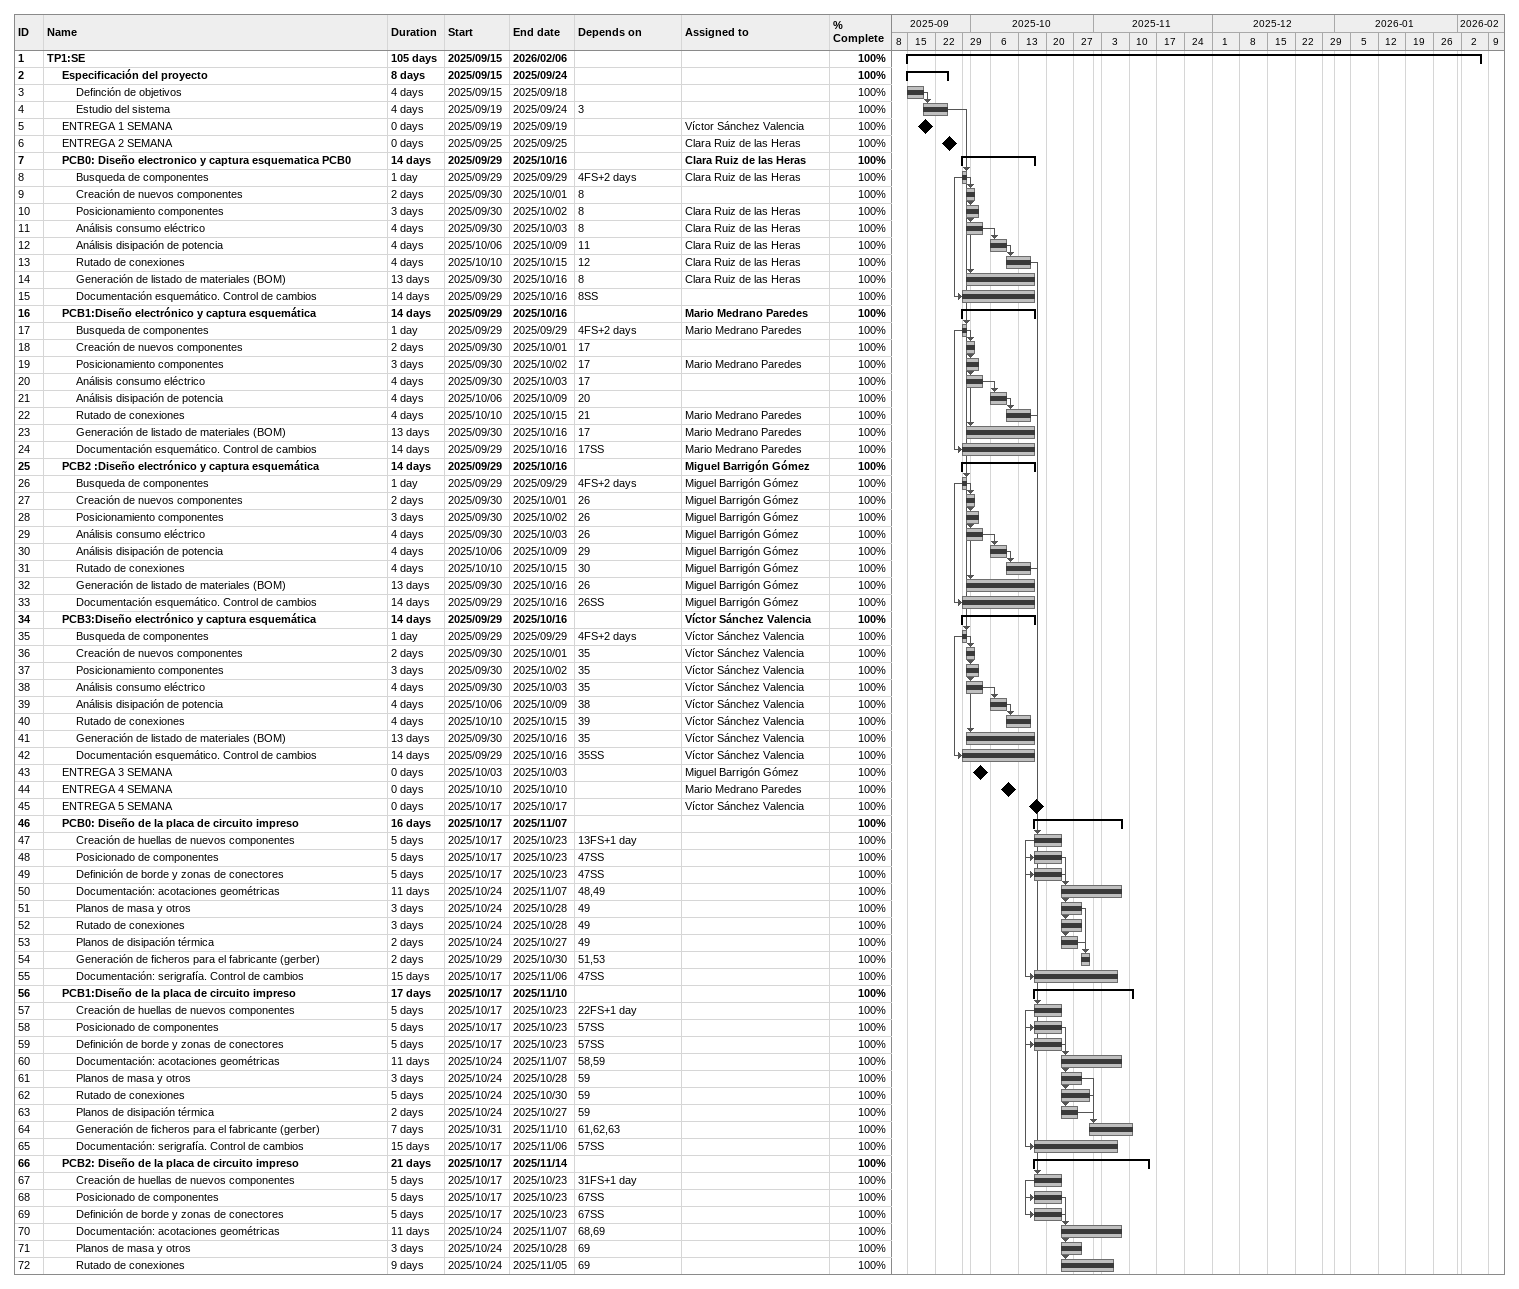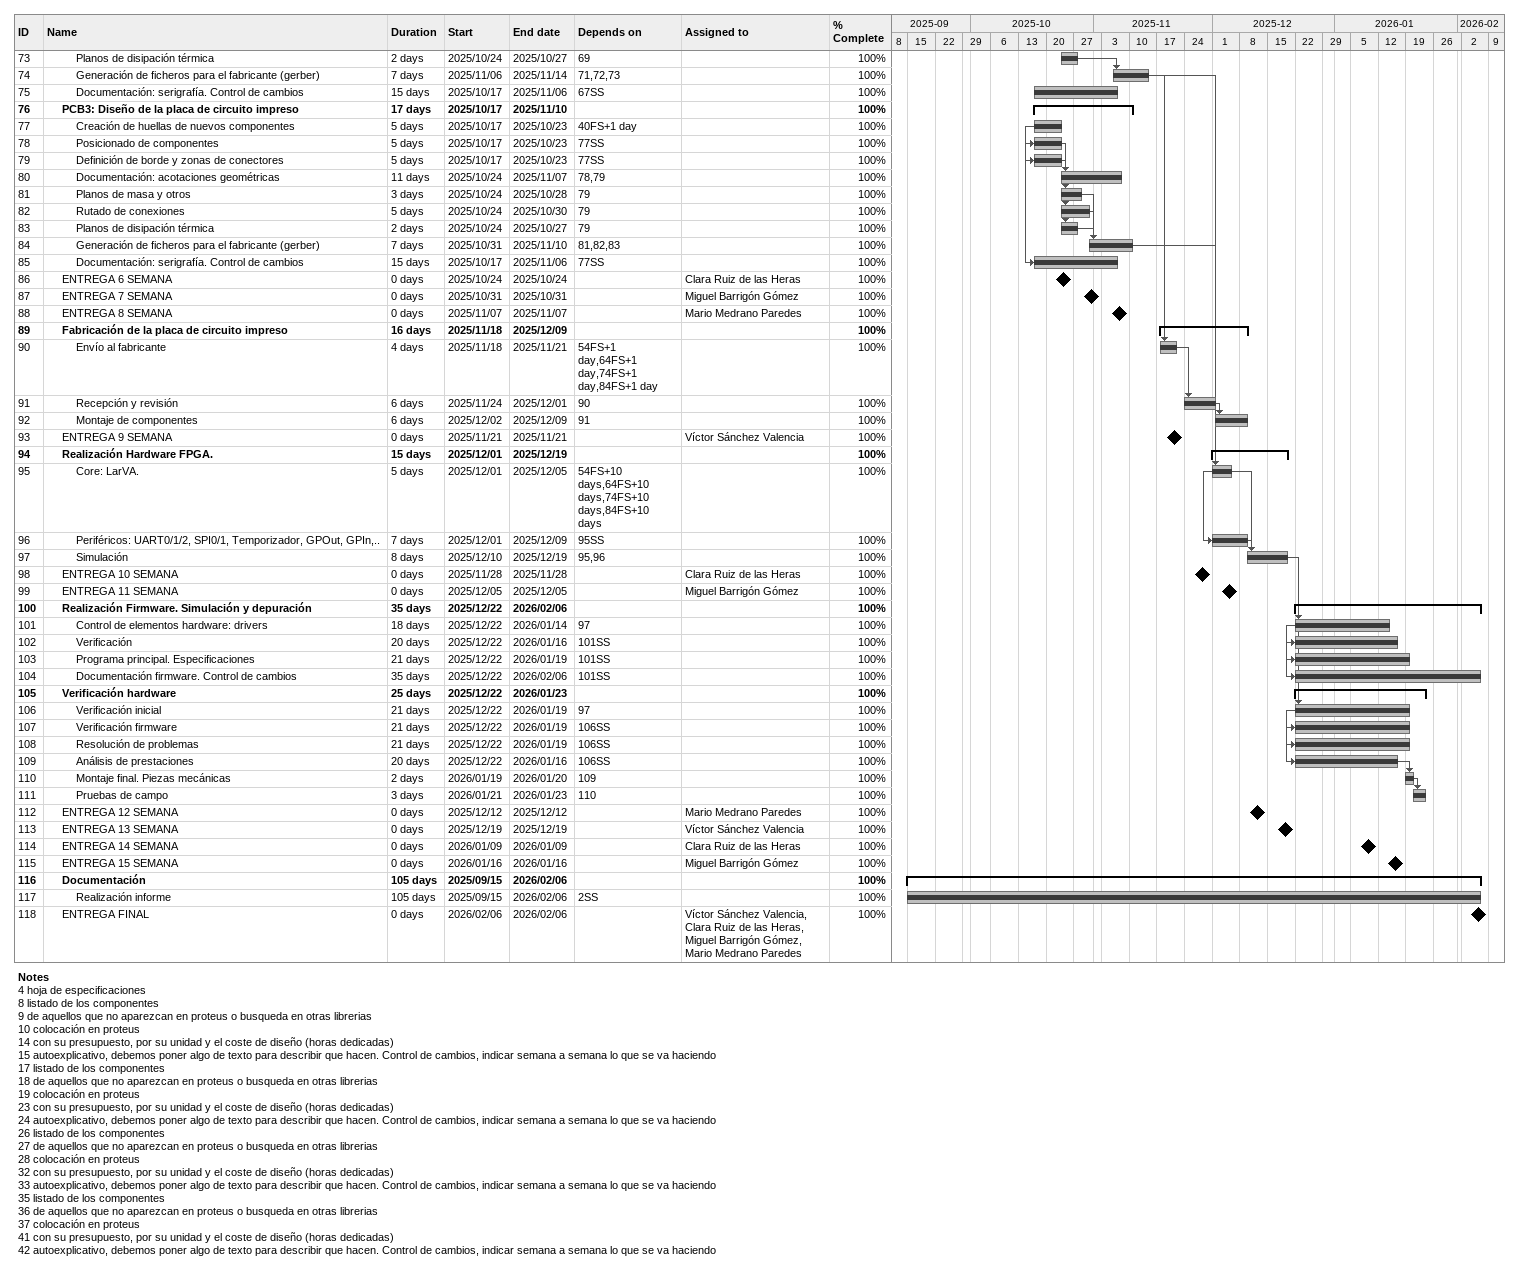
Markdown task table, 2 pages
| ID | Level | Task | Duration | Start | Finish | Predecessors | Resources | % complete |
|---|---|---|---|---|---|---|---|---|
| 1 | 1 | **TP1:SE** | 105d | 2025-09-15 | 2026-02-06 |  |  | 100 |
| 2 | 2 | **Especificación del proyecto** | 8d | 2025-09-15 | 2025-09-24 |  |  | 100 |
| 3 | 3 | Definción de objetivos | 4d | 2025-09-15 | 2025-09-18 |  |  | 100 |
| 4 | 3 | Estudio del sistema | 4d | 2025-09-19 | 2025-09-24 | 3 |  | 100 |
| 5 | 2 | ENTREGA 1 SEMANA | 0d | 2025-09-19 | 2025-09-19 |  | Víctor Sánchez Valencia | 100 |
| 6 | 2 | ENTREGA 2 SEMANA | 0d | 2025-09-25 | 2025-09-25 |  | Clara Ruiz de las Heras | 100 |
| 7 | 2 | **PCB0: Diseño electronico y captura esquematica PCB0** | 14d | 2025-09-29 | 2025-10-16 |  | Clara Ruiz de las Heras | 100 |
| 8 | 3 | Busqueda de componentes | 1d | 2025-09-29 | 2025-09-29 | 4FS+2d | Clara Ruiz de las Heras | 100 |
| 9 | 3 | Creación de nuevos componentes | 2d | 2025-09-30 | 2025-10-01 | 8 |  | 100 |
| 10 | 3 | Posicionamiento componentes | 3d | 2025-09-30 | 2025-10-02 | 8 | Clara Ruiz de las Heras | 100 |
| 11 | 3 | Análisis consumo eléctrico | 4d | 2025-09-30 | 2025-10-03 | 8 | Clara Ruiz de las Heras | 100 |
| 12 | 3 | Análisis disipación de potencia | 4d | 2025-10-06 | 2025-10-09 | 11 | Clara Ruiz de las Heras | 100 |
| 13 | 3 | Rutado de conexiones | 4d | 2025-10-10 | 2025-10-15 | 12 | Clara Ruiz de las Heras | 100 |
| 14 | 3 | Generación de listado de materiales (BOM) | 13d | 2025-09-30 | 2025-10-16 | 8 | Clara Ruiz de las Heras | 100 |
| 15 | 3 | Documentación esquemático. Control de cambios | 14d | 2025-09-29 | 2025-10-16 | 8SS |  | 100 |
| 16 | 2 | **PCB1:Diseño electrónico y captura esquemática** | 14d | 2025-09-29 | 2025-10-16 |  | Mario Medrano Paredes | 100 |
| 17 | 3 | Busqueda de componentes | 1d | 2025-09-29 | 2025-09-29 | 4FS+2d | Mario Medrano Paredes | 100 |
| 18 | 3 | Creación de nuevos componentes | 2d | 2025-09-30 | 2025-10-01 | 17 |  | 100 |
| 19 | 3 | Posicionamiento componentes | 3d | 2025-09-30 | 2025-10-02 | 17 | Mario Medrano Paredes | 100 |
| 20 | 3 | Análisis consumo eléctrico | 4d | 2025-09-30 | 2025-10-03 | 17 |  | 100 |
| 21 | 3 | Análisis disipación de potencia | 4d | 2025-10-06 | 2025-10-09 | 20 |  | 100 |
| 22 | 3 | Rutado de conexiones | 4d | 2025-10-10 | 2025-10-15 | 21 | Mario Medrano Paredes | 100 |
| 23 | 3 | Generación de listado de materiales (BOM) | 13d | 2025-09-30 | 2025-10-16 | 17 | Mario Medrano Paredes | 100 |
| 24 | 3 | Documentación esquemático. Control de cambios | 14d | 2025-09-29 | 2025-10-16 | 17SS | Mario Medrano Paredes | 100 |
| 25 | 2 | **PCB2 :Diseño electrónico y captura esquemática** | 14d | 2025-09-29 | 2025-10-16 |  | Miguel Barrigón Gómez | 100 |
| 26 | 3 | Busqueda de componentes | 1d | 2025-09-29 | 2025-09-29 | 4FS+2d | Miguel Barrigón Gómez | 100 |
| 27 | 3 | Creación de nuevos componentes | 2d | 2025-09-30 | 2025-10-01 | 26 | Miguel Barrigón Gómez | 100 |
| 28 | 3 | Posicionamiento componentes | 3d | 2025-09-30 | 2025-10-02 | 26 | Miguel Barrigón Gómez | 100 |
| 29 | 3 | Análisis consumo eléctrico | 4d | 2025-09-30 | 2025-10-03 | 26 | Miguel Barrigón Gómez | 100 |
| 30 | 3 | Análisis disipación de potencia | 4d | 2025-10-06 | 2025-10-09 | 29 | Miguel Barrigón Gómez | 100 |
| 31 | 3 | Rutado de conexiones | 4d | 2025-10-10 | 2025-10-15 | 30 | Miguel Barrigón Gómez | 100 |
| 32 | 3 | Generación de listado de materiales (BOM) | 13d | 2025-09-30 | 2025-10-16 | 26 | Miguel Barrigón Gómez | 100 |
| 33 | 3 | Documentación esquemático. Control de cambios | 14d | 2025-09-29 | 2025-10-16 | 26SS | Miguel Barrigón Gómez | 100 |
| 34 | 2 | **PCB3:Diseño electrónico y captura esquemática** | 14d | 2025-09-29 | 2025-10-16 |  | Víctor Sánchez Valencia | 100 |
| 35 | 3 | Busqueda de componentes | 1d | 2025-09-29 | 2025-09-29 | 4FS+2d | Víctor Sánchez Valencia | 100 |
| 36 | 3 | Creación de nuevos componentes | 2d | 2025-09-30 | 2025-10-01 | 35 | Víctor Sánchez Valencia | 100 |
| 37 | 3 | Posicionamiento componentes | 3d | 2025-09-30 | 2025-10-02 | 35 | Víctor Sánchez Valencia | 100 |
| 38 | 3 | Análisis consumo eléctrico | 4d | 2025-09-30 | 2025-10-03 | 35 | Víctor Sánchez Valencia | 100 |
| 39 | 3 | Análisis disipación de potencia | 4d | 2025-10-06 | 2025-10-09 | 38 | Víctor Sánchez Valencia | 100 |
| 40 | 3 | Rutado de conexiones | 4d | 2025-10-10 | 2025-10-15 | 39 | Víctor Sánchez Valencia | 100 |
| 41 | 3 | Generación de listado de materiales (BOM) | 13d | 2025-09-30 | 2025-10-16 | 35 | Víctor Sánchez Valencia | 100 |
| 42 | 3 | Documentación esquemático. Control de cambios | 14d | 2025-09-29 | 2025-10-16 | 35SS | Víctor Sánchez Valencia | 100 |
| 43 | 2 | ENTREGA 3 SEMANA | 0d | 2025-10-03 | 2025-10-03 |  | Miguel Barrigón Gómez | 100 |
| 44 | 2 | ENTREGA 4 SEMANA | 0d | 2025-10-10 | 2025-10-10 |  | Mario Medrano Paredes | 100 |
| 45 | 2 | ENTREGA 5 SEMANA | 0d | 2025-10-17 | 2025-10-17 |  | Víctor Sánchez Valencia | 100 |
| 46 | 2 | **PCB0: Diseño de la placa de circuito impreso** | 16d | 2025-10-17 | 2025-11-07 |  |  | 100 |
| 47 | 3 | Creación de huellas de nuevos componentes | 5d | 2025-10-17 | 2025-10-23 | 13FS+1d |  | 100 |
| 48 | 3 | Posicionado de componentes | 5d | 2025-10-17 | 2025-10-23 | 47SS |  | 100 |
| 49 | 3 | Definición de borde y zonas de conectores | 5d | 2025-10-17 | 2025-10-23 | 47SS |  | 100 |
| 50 | 3 | Documentación: acotaciones geométricas | 11d | 2025-10-24 | 2025-11-07 | 48, 49 |  | 100 |
| 51 | 3 | Planos de masa y otros | 3d | 2025-10-24 | 2025-10-28 | 49 |  | 100 |
| 52 | 3 | Rutado de conexiones | 3d | 2025-10-24 | 2025-10-28 | 49 |  | 100 |
| 53 | 3 | Planos de disipación térmica | 2d | 2025-10-24 | 2025-10-27 | 49 |  | 100 |
| 54 | 3 | Generación de ficheros para el fabricante (gerber) | 2d | 2025-10-29 | 2025-10-30 | 51, 53 |  | 100 |
| 55 | 3 | Documentación: serigrafía. Control de cambios | 15d | 2025-10-17 | 2025-11-06 | 47SS |  | 100 |
| 56 | 2 | **PCB1:Diseño de la placa de circuito impreso** | 17d | 2025-10-17 | 2025-11-10 |  |  | 100 |
| 57 | 3 | Creación de huellas de nuevos componentes | 5d | 2025-10-17 | 2025-10-23 | 22FS+1d |  | 100 |
| 58 | 3 | Posicionado de componentes | 5d | 2025-10-17 | 2025-10-23 | 57SS |  | 100 |
| 59 | 3 | Definición de borde y zonas de conectores | 5d | 2025-10-17 | 2025-10-23 | 57SS |  | 100 |
| 60 | 3 | Documentación: acotaciones geométricas | 11d | 2025-10-24 | 2025-11-07 | 58, 59 |  | 100 |
| 61 | 3 | Planos de masa y otros | 3d | 2025-10-24 | 2025-10-28 | 59 |  | 100 |
| 62 | 3 | Rutado de conexiones | 5d | 2025-10-24 | 2025-10-30 | 59 |  | 100 |
| 63 | 3 | Planos de disipación térmica | 2d | 2025-10-24 | 2025-10-27 | 59 |  | 100 |
| 64 | 3 | Generación de ficheros para el fabricante (gerber) | 7d | 2025-10-31 | 2025-11-10 | 61, 62, 63 |  | 100 |
| 65 | 3 | Documentación: serigrafía. Control de cambios | 15d | 2025-10-17 | 2025-11-06 | 57SS |  | 100 |
| 66 | 2 | **PCB2: Diseño de la placa de circuito impreso** | 21d | 2025-10-17 | 2025-11-14 |  |  | 100 |
| 67 | 3 | Creación de huellas de nuevos componentes | 5d | 2025-10-17 | 2025-10-23 | 31FS+1d |  | 100 |
| 68 | 3 | Posicionado de componentes | 5d | 2025-10-17 | 2025-10-23 | 67SS |  | 100 |
| 69 | 3 | Definición de borde y zonas de conectores | 5d | 2025-10-17 | 2025-10-23 | 67SS |  | 100 |
| 70 | 3 | Documentación: acotaciones geométricas | 11d | 2025-10-24 | 2025-11-07 | 68, 69 |  | 100 |
| 71 | 3 | Planos de masa y otros | 3d | 2025-10-24 | 2025-10-28 | 69 |  | 100 |
| 72 | 3 | Rutado de conexiones | 9d | 2025-10-24 | 2025-11-05 | 69 |  | 100 |
| 73 | 3 | Planos de disipación térmica | 2d | 2025-10-24 | 2025-10-27 | 69 |  | 100 |
| 74 | 3 | Generación de ficheros para el fabricante (gerber) | 7d | 2025-11-06 | 2025-11-14 | 71, 72, 73 |  | 100 |
| 75 | 3 | Documentación: serigrafía. Control de cambios | 15d | 2025-10-17 | 2025-11-06 | 67SS |  | 100 |
| 76 | 2 | **PCB3: Diseño de la placa de circuito impreso** | 17d | 2025-10-17 | 2025-11-10 |  |  | 100 |
| 77 | 3 | Creación de huellas de nuevos componentes | 5d | 2025-10-17 | 2025-10-23 | 40FS+1d |  | 100 |
| 78 | 3 | Posicionado de componentes | 5d | 2025-10-17 | 2025-10-23 | 77SS |  | 100 |
| 79 | 3 | Definición de borde y zonas de conectores | 5d | 2025-10-17 | 2025-10-23 | 77SS |  | 100 |
| 80 | 3 | Documentación: acotaciones geométricas | 11d | 2025-10-24 | 2025-11-07 | 78, 79 |  | 100 |
| 81 | 3 | Planos de masa y otros | 3d | 2025-10-24 | 2025-10-28 | 79 |  | 100 |
| 82 | 3 | Rutado de conexiones | 5d | 2025-10-24 | 2025-10-30 | 79 |  | 100 |
| 83 | 3 | Planos de disipación térmica | 2d | 2025-10-24 | 2025-10-27 | 79 |  | 100 |
| 84 | 3 | Generación de ficheros para el fabricante (gerber) | 7d | 2025-10-31 | 2025-11-10 | 81, 82, 83 |  | 100 |
| 85 | 3 | Documentación: serigrafía. Control de cambios | 15d | 2025-10-17 | 2025-11-06 | 77SS |  | 100 |
| 86 | 2 | ENTREGA 6 SEMANA | 0d | 2025-10-24 | 2025-10-24 |  | Clara Ruiz de las Heras | 100 |
| 87 | 2 | ENTREGA 7 SEMANA | 0d | 2025-10-31 | 2025-10-31 |  | Miguel Barrigón Gómez | 100 |
| 88 | 2 | ENTREGA 8 SEMANA | 0d | 2025-11-07 | 2025-11-07 |  | Mario Medrano Paredes | 100 |
| 89 | 2 | **Fabricación de la placa de circuito impreso** | 16d | 2025-11-18 | 2025-12-09 |  |  | 100 |
| 90 | 3 | Envío al fabricante | 4d | 2025-11-18 | 2025-11-21 | 54FS+1d, 64FS+1d, 74FS+1d, 84FS+1d |  | 100 |
| 91 | 3 | Recepción y revisión | 6d | 2025-11-24 | 2025-12-01 | 90 |  | 100 |
| 92 | 3 | Montaje de componentes | 6d | 2025-12-02 | 2025-12-09 | 91 |  | 100 |
| 93 | 2 | ENTREGA 9 SEMANA | 0d | 2025-11-21 | 2025-11-21 |  | Víctor Sánchez Valencia | 100 |
| 94 | 2 | **Realización Hardware FPGA.** | 15d | 2025-12-01 | 2025-12-19 |  |  | 100 |
| 95 | 3 | Core: LarVA. | 5d | 2025-12-01 | 2025-12-05 | 54FS+10d, 64FS+10d, 74FS+10d, 84FS+10d |  | 100 |
| 96 | 3 | Periféricos: UART0/1/2, SPI0/1, Temporizador, GPOut, GPIn,.. | 7d | 2025-12-01 | 2025-12-09 | 95SS |  | 100 |
| 97 | 3 | Simulación | 8d | 2025-12-10 | 2025-12-19 | 95, 96 |  | 100 |
| 98 | 2 | ENTREGA 10 SEMANA | 0d | 2025-11-28 | 2025-11-28 |  | Clara Ruiz de las Heras | 100 |
| 99 | 2 | ENTREGA 11 SEMANA | 0d | 2025-12-05 | 2025-12-05 |  | Miguel Barrigón Gómez | 100 |
| 100 | 2 | **Realización Firmware. Simulación y depuración** | 35d | 2025-12-22 | 2026-02-06 |  |  | 100 |
| 101 | 3 | Control de elementos hardware: drivers | 18d | 2025-12-22 | 2026-01-14 | 97 |  | 100 |
| 102 | 3 | Verificación | 20d | 2025-12-22 | 2026-01-16 | 101SS |  | 100 |
| 103 | 3 | Programa principal. Especificaciones | 21d | 2025-12-22 | 2026-01-19 | 101SS |  | 100 |
| 104 | 3 | Documentación firmware. Control de cambios | 35d | 2025-12-22 | 2026-02-06 | 101SS |  | 100 |
| 105 | 2 | **Verificación hardware** | 25d | 2025-12-22 | 2026-01-23 |  |  | 100 |
| 106 | 3 | Verificación inicial | 21d | 2025-12-22 | 2026-01-19 | 97 |  | 100 |
| 107 | 3 | Verificación firmware | 21d | 2025-12-22 | 2026-01-19 | 106SS |  | 100 |
| 108 | 3 | Resolución de problemas | 21d | 2025-12-22 | 2026-01-19 | 106SS |  | 100 |
| 109 | 3 | Análisis de prestaciones | 20d | 2025-12-22 | 2026-01-16 | 106SS |  | 100 |
| 110 | 3 | Montaje final. Piezas mecánicas | 2d | 2026-01-19 | 2026-01-20 | 109 |  | 100 |
| 111 | 3 | Pruebas de campo | 3d | 2026-01-21 | 2026-01-23 | 110 |  | 100 |
| 112 | 2 | ENTREGA 12 SEMANA | 0d | 2025-12-12 | 2025-12-12 |  | Mario Medrano Paredes | 100 |
| 113 | 2 | ENTREGA 13 SEMANA | 0d | 2025-12-19 | 2025-12-19 |  | Víctor Sánchez Valencia | 100 |
| 114 | 2 | ENTREGA 14 SEMANA | 0d | 2026-01-09 | 2026-01-09 |  | Clara Ruiz de las Heras | 100 |
| 115 | 2 | ENTREGA 15 SEMANA | 0d | 2026-01-16 | 2026-01-16 |  | Miguel Barrigón Gómez | 100 |
| 116 | 2 | **Documentación** | 105d | 2025-09-15 | 2026-02-06 |  |  | 100 |
| 117 | 3 | Realización informe | 105d | 2025-09-15 | 2026-02-06 | 2SS |  | 100 |
| 118 | 2 | ENTREGA FINAL | 0d | 2026-02-06 | 2026-02-06 |  | Víctor Sánchez Valencia, Clara Ruiz de las Heras, Miguel Barrigón Gómez, Mario Medrano Paredes | 100 |

Notes
- 4: hoja de especificaciones
- 8: listado de los componentes
- 9: de aquellos que no aparezcan en proteus o busqueda en otras librerias
- 10: colocación en proteus
- 14: con su presupuesto, por su unidad y el coste de diseño (horas dedicadas)
- 15: autoexplicativo, debemos poner algo de texto para describir que hacen. Control de cambios, indicar semana a semana lo que se va haciendo
- 17: listado de los componentes
- 18: de aquellos que no aparezcan en proteus o busqueda en otras librerias
- 19: colocación en proteus
- 23: con su presupuesto, por su unidad y el coste de diseño (horas dedicadas)
- 24: autoexplicativo, debemos poner algo de texto para describir que hacen. Control de cambios, indicar semana a semana lo que se va haciendo
- 26: listado de los componentes
- 27: de aquellos que no aparezcan en proteus o busqueda en otras librerias
- 28: colocación en proteus
- 32: con su presupuesto, por su unidad y el coste de diseño (horas dedicadas)
- 33: autoexplicativo, debemos poner algo de texto para describir que hacen. Control de cambios, indicar semana a semana lo que se va haciendo
- 35: listado de los componentes
- 36: de aquellos que no aparezcan en proteus o busqueda en otras librerias
- 37: colocación en proteus
- 41: con su presupuesto, por su unidad y el coste de diseño (horas dedicadas)
- 42: autoexplicativo, debemos poner algo de texto para describir que hacen. Control de cambios, indicar semana a semana lo que se va haciendo
